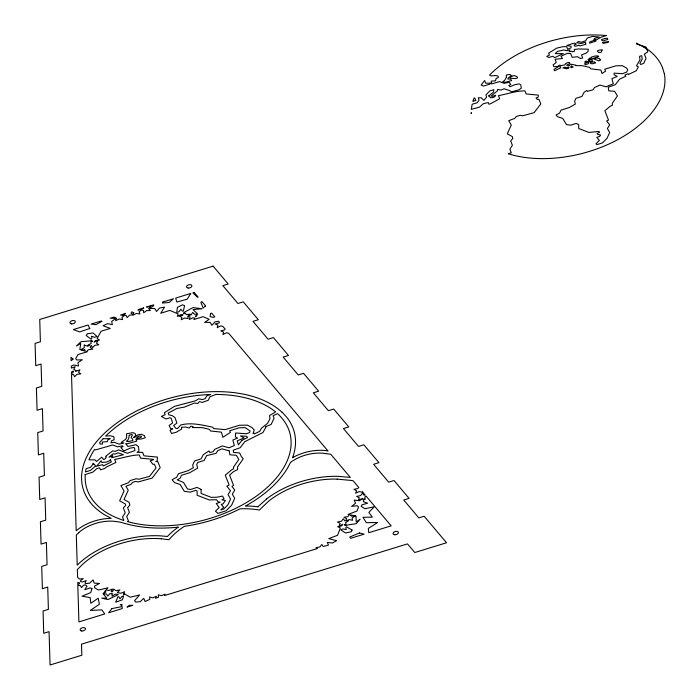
<?xml version="1.0" encoding="UTF-8"?>
<svg xmlns="http://www.w3.org/2000/svg" width="700" height="700" viewBox="0 0 700 700"><rect width="100%" height="100%" fill="white"/><g stroke="black" fill="none" stroke-linecap="round" stroke-linejoin="round"><path stroke-width="1.05" d="M134.627 437.369L137.874 434.866L141.374 434.28L144.375 435.662L145.206 437.78L141.278 438.988L135.826 439.408L136.824 441.114L126.683 443.94L125.737 443.66L127.872 446.495L135.949 444.692L138.434 446.582L139.002 451.054L137.016 452.331L142.616 452.41L143.955 455.831L157.439 457.091L157.176 461.195L155.82 461.606L157.666 461.449L160.204 467.617L152.171 478.082L138.197 481.933L135.546 481.434L132.755 482.291L130.987 484.321L125.869 486.255L128.24 490.236L124.049 499.485L129.133 502.311L129.85 505.111L127.593 507.684L129.404 512.321L126.691 516.548L128.529 521.22L127.409 521.561A105.254 62.02 -14.8 0 0 256.804 495.819A105.254 62.02 -14.8 0 0 277.541 413.63L273.105 415.748L274.076 418.233L271.127 424.436L265.536 426.738L266.009 426.974L262.955 432.521L244.773 441.691L240.135 447.746L233.205 450.214L233.599 452.454L239.601 452.944L241.351 456.601L243.259 458.745L237.501 467.014L237.676 469.577L233.713 471.485L229.556 475.09L233.642 485.52L231.91 486.377L234.832 490.123L232.277 494.043L234.693 498.383L231.604 505.234L226.091 510.781L217.875 513.415L215.469 511.192L219.196 507.517L216.256 503.51L220.08 502.267L218.216 501.883L216.501 499.721L209.16 499.931L197.12 495.267L197.138 491.032L195.737 490.332L190.374 492.1L184.293 491.347L180.145 484.479L174.606 482.641L172.06 479.727L176.689 477.26L178.474 473.716L188.178 470.662L193.357 467.688L192.666 465.106L194.591 460.95L201.075 458.903L203.306 454.685L208.915 450.957L209.869 452.559L213.229 451.649L214.629 449.391L222.399 445.935L228.979 447.799L234.343 445.55L232.873 440.055L237.501 438.086L235.366 436.922L235.611 433.002L246.514 433.755L249.559 432.565L250.066 430.964L245.254 427.683L239.348 427.77L229.696 430.736L230.396 432.434L222.898 437.29L221.401 432.145L210.604 430.999L209.405 429.328L202.396 427.656L192.43 427.551L193.279 426.703L190.645 426.195L189.376 428.033L185.649 427.044L181.44 427.271L181.694 429.047L176.12 432.303L171.544 433.466L170.1 430.369L172.646 428.75L170.791 428.942L169.164 425.53L172.62 422.896L171.237 418.495L170.17 417.707L166.014 418.994L161.376 416.483L165.148 414.654L164.377 412.694L174.492 406.359L195.816 400.706L198.686 398.799L202.449 399.586L205.161 398.641L207.051 395.605L210.621 394.511A105.254 62.02 -14.8 0 0 105.647 436.1L110.206 435.759L113.872 436.686L114.109 439.757L111.475 440.816L110.959 442.881L114.17 442.234L119.044 444.115L123.874 443.1L121.24 442.321L125.685 439.303L126.656 437.412L126.551 433.808L132.869 432.644L135.161 433.632L135.888 435.488L133.508 437.439L134.558 437.246M78.697 532.7L76.974 534.424A2.266 1.339 -14.8 0 1 76.309 534.914L77.219 565.145A74.366 43.82 -14.8 0 1 161.446 535.911L167.423 536.489A71.724 42.262 -14.8 0 1 178.185 527.135M257.871 506.791L266.499 499.039M355.127 515.944L352.126 517.983L352.572 520.31L349.248 519.575L346.666 520.73L348.644 520.642L345.599 522.699L346.054 525.035L344.444 524.676L344.986 525.429L356.265 523.653L360.15 519.181L356.169 521.894L356.037 516.145L350.455 514.92L351.295 516.093L355.058 515.926M216.011 394.354L209.781 396.874L208.373 400.19L202.396 402.421L199.491 401.616L197.785 403.436L194.373 403.095L184.485 407.067L176.732 408.52L168.166 413.105L168.849 414.846L172.183 415.634L174.965 417.602L176.907 423.019L173.6 425.539L175.901 428.4L177.529 428.566L180.758 424.97C191.24 422.214 202.213 425.04 212.634 427.166L213.649 428.584L221.567 429.266A14.586 8.593 -14.8 0 0 225.391 429.555L239.391 425.25L247.415 425.136L251.843 427.49L254.24 429.896L253.059 433.606L254.03 433.213L254.301 433.912L259.779 431.305L261.45 428.269L267.584 423.264L269.973 418.81L269.57 415.52L275.59 411.941A105.254 62.02 -14.8 0 0 215.81 394.433M110.014 438.795L107.922 439.626L107.415 441.665L102.296 442.006L102.567 444.036L100.091 444.062L99.558 442.733A105.254 62.02 -14.8 0 1 103.154 438.655M568.435 67.953L569.074 67.751L568.759 66.946L566.046 67.777L565.163 67.121L562.923 67.961L566.799 68.801L568.444 68.022M84.954 474.591L92.776 472.176L96.845 468.58L99.645 467.88L100.415 469.831L104.624 468.536L106.304 467.093L115.867 462.481L114.678 459.427C122.955 457.992 130.918 455.131 139.265 454.912L140.534 458.159L153.37 459.358L153.335 459.874L150.194 460.836L152.915 464.319L154.438 464.188L155.995 467.976L149.546 476.394L138.836 479.238L136.185 478.739L130.279 480.55L128.38 482.729L120.864 485.573L124.075 490.971L119.63 500.798L125.379 503.991L125.711 505.269L123.357 507.946L125.247 512.767L122.535 516.994L123.76 520.188M606.253 35.604L601.484 37.039L595.822 40.11L595.866 41.107L589.549 43.216L589.96 41.764L595.569 39.935L593.968 39.637L594.099 38.614L599.209 37.047L592.681 36.365L587.344 38.001L585.629 40.766L581.508 42.201L578.445 41.562L576.756 42.683L581 43.566L585.55 42.227L585.567 42.893A34.178 20.134 -14.8 0 0 585.742 43.619L585.918 44.24L580.064 45.929L579.093 45.229L575.024 46.322L574.017 45.106L576.284 44.153L575.024 43.172L573.099 43.4L566.878 45.518L571.06 46.27L571.06 47.845L567.56 49.271L566.79 46.672L562.923 46.681L556.649 48.16L548.66 53.156L549.421 55.107L546.753 56.394L548.782 57.496L552.773 56.271L554.671 57.663L563.316 53.602L555.249 53.602L557.471 51.406L563.859 49.954L566.878 50.671L569.896 49.901L569.214 51.669L571.69 51.117L572.18 51.879L574.49 51.231L574.28 49.508L578.707 48.956L588.245 49.21L588.07 51.511L586.066 53.121L581.516 54.95L582.724 58.039L580.457 58.511L577.5 56.709L572.136 57.339L570.684 53.62L567.411 53.27L561.05 56.254L562.459 58.564L555.17 59.238L556.202 62.527L553.079 64.899L553.971 66.771L557.69 66.386L557.707 67.095L553.98 69.457L554.575 70.744L560.674 67.848L560.525 66.815L558.749 66.675L558.399 65.782L559.965 65.03L560.7 65.73L565.023 64.811L565.477 63.604L568.383 62.44L569.503 62.589L569.887 63.569L566.562 65.126L568.986 65.642L570.929 64.216L575.995 65.196L575.566 65.625L582.505 65.695L589.689 67.41L590.712 68.836L600.95 70.053L601.956 73.5L605.535 71.181L604.739 69.23L615.886 65.8L622.317 65.712L625.887 67.611L627.69 69.422L626.876 71.978L622.457 73.701L614.145 73.124L614.04 74.707L617.199 76.431L611.914 78.671L613.27 83.755L606.025 86.791L599.979 85.085L594.431 87.553L593.031 89.819L587.387 91.341L586.845 90.44L584.124 92.251L581.892 96.442L575.951 98.324L574.613 101.229L575.365 104.046L569.336 107.52L561.041 110.127L559.501 113.181L556.062 115.019L557.532 116.69L562.73 118.422L566.492 124.635L570.806 125.169L576.188 123.401L578.699 124.661L578.681 128.485L588.962 132.44L599.016 131.451L599.524 132.309L597.1 133.534L597.791 134.409L600.617 135.004L599.611 136.447L596.837 137.349L599.314 140.472L595.989 143.754L596.934 144.629L602.534 142.835L607.04 138.294L609.648 132.528L607.381 128.45L609.691 124.889L606.655 120.986L608.501 120.076L604.835 110.723L610.076 106.374A26.688 15.724 -14.8 0 0 610.706 106.076L612.439 105.236L612.308 103.294L617.444 95.918L614.565 91.315L608.843 90.843L608.212 87.22L615.335 84.683L619.517 79.214L625.765 76.282L624.925 75.031L628.101 73.736L628.407 74.506L636.204 70.796L638.383 66.832L636.457 65.835L639.966 59.824L639.599 56.324L641.707 55.676L642.233 59.019L639.87 63.359L640.762 64.505L643.738 63.289L646.048 58.424L644.359 54.101L647.841 51.809L645.977 46.988L636.641 44.117L636.423 43.076L646.625 48.703A98.77 58.196 -14.8 0 1 662.532 67.743M123.594 520.231L123.314 520.31A105.254 62.02 -14.8 0 1 85.269 474.495M103.311 438.734L110.005 438.664M337.085 479.115L349.02 480.235A22.995 13.545 -14.8 0 1 353.124 480.778L358.733 487.419L357.849 488.521L353.92 489.335L356.58 490.674L355.6 493.185L359.179 491.575L362.504 492.319L362.399 491.767L365.225 495.11L363.956 495.171L362.512 493.159L360.57 495.591L356.641 496.405L359.301 497.744L358.321 500.255L361.9 498.645L362.775 498.838L359.31 500.727L354.235 500.08L355.539 503.23L351.654 506.389L357.262 505.724L358.549 506.984L356.983 511.052L348.101 514.404L349.37 514.684L347.918 516.521L343.98 517.335L346.649 518.665L345.826 520.765L344.776 520.817L343.332 518.805L341.399 521.238L337.461 522.051L340.13 523.39L339.141 525.901L342.834 524.317L341.6 525.858L337.671 526.671L340.34 528.01L337.601 535.281L328.72 538.633L336.665 540.706L332.386 543.034L327.311 542.386L328.449 545.134L323.26 546.49L321.816 544.477L319.874 546.919L315.945 547.733L317.485 548.503L164.465 595.577L165.139 594.125L161.481 595.648L158.261 594.799L158.532 597.17L155.496 598.343L156.441 596.295L152.784 597.817L149.555 596.969L149.826 599.34L145.093 601.545L143.78 598.351L140.245 601.641L135.774 602.114L134.566 600.696L139.58 594.965L130.261 597.214L124.268 593.775L124.04 594.519L123.497 594.212L124.653 591.701L120.995 593.224L117.81 592.681L117.53 592.279L119.875 589.934L115.938 590.695L113.654 589.111L112.604 591.622L111.895 591.876L111.282 591.526L112.438 589.015L108.78 590.538L106.111 589.837L107.888 587.799L98.569 590.048L94.5 587.711L94.631 586.023L99.496 583.459L94.237 583.117L93.056 579.924L89.521 583.222L85.995 583.59L85.006 583.039L86.17 580.528L82.513 582.041L80.657 581.56L80.404 580.808L83.221 578.637L79.31 579.014L77.578 577.133L77.35 569.66A11.331 6.676 -14.8 0 1 78.671 568.269L82.539 564.41A69.913 41.186 -14.8 0 1 161.271 538.79M161.28 538.781L168.928 539.726L170.004 538.519A67.322 39.664 -14.8 0 1 184.275 526.347A108.64 64.015 -14.8 0 0 212.004 520.135A109.664 64.619 -14.8 0 0 231.98 512.68L240.091 508.83A67.9 40.005 -14.8 0 1 257.582 509.749L259.324 510.037L268.529 501.244A68.582 40.407 -14.8 0 1 337.094 479.106M325.701 453.582L323.479 453.285A30.695 18.086 -14.8 0 0 290.517 462.446L288.137 467.04A108.885 64.155 -14.8 0 1 245.56 506.004A71.785 42.297 -14.8 0 1 257.88 506.774M325.85 453.6L330.75 454.256L350.289 477.409L337.89 476.332A72.975 42.998 -14.8 0 0 266.49 499.03M643.895 46.944L646.651 48.694M327.95 450.931L228.611 333.2L226.345 332.832L222.889 334.574L223.597 332.062L220.745 330.881L224.648 329.901L225.172 329.131L222.784 326.296L220.657 325.946L217.192 327.688L217.91 325.176L215.049 323.995L218.96 323.015L219.433 322.324L218.531 321.256L214.918 321.895L211.916 325.325L210.105 322.35L204.654 322.42L209.125 319.27L202.974 316.689L193.839 319.55L194.836 318.115L192.815 317.774L189.35 319.515L190.067 317.012L187.749 316.05L188.099 318.596L184.634 318.019L181.178 319.76L181.895 317.257L179.034 316.076L182.989 315.017L180.801 314.659L177.336 316.4L178.054 313.898L169.855 310.398L160.729 313.259L164.518 307.134L159.513 308.017L156.502 311.456L154.7 308.481L149.24 308.543L153.755 305.707L153.659 304.85L146.571 307.037L150.771 306.233L148.697 308.648L150.377 310.555L146.554 310.625L143.684 312.769L143.386 310.398L141.4 310.065L139.195 311.719L139.912 313.985L136.456 313.416L132.991 315.158L133.114 314.729L129.465 315.219L127.146 317.572L126.131 315.402L124.653 315.359L121.94 317.345L122.587 319.629L119.157 319.007L115.657 320.723L116.445 318.211L113.881 317.091L110.171 318.229L116.016 318.421L111.694 321.37L112.35 324.695L107.59 323.654L103.049 325.71L110.303 328.431L101.132 331.196L97.151 338.441L99.461 340.016L95.532 340.55L94.062 342.037L97.904 340.69L96.495 343.192L98.805 344.767L94.868 345.301L92.549 347.646L91.289 345.467L90.186 347.419L92.733 349.142L88.401 349.729L86.555 351.601L87.141 351.794L77.98 354.559L75.714 358.61L76.72 359.993L82.241 359.739L77.91 362.679L78.575 366.012L73.815 364.963L71.277 366.109L71.426 368.06L75.18 366.686L73.763 369.189L76.081 370.755L75.259 370.869L76.186 371.175L79.94 369.793L78.522 372.295L80.832 373.87L76.904 374.404L74.585 376.757L73.57 374.588L71.522 374.517L76.195 530.81A35.63 20.991 -14.8 0 1 111.169 518.359L104.108 514.491A109.2 64.339 -14.8 0 1 90.519 502.775L90.422 502.626M90.388 502.574L90.256 502.407A3.885 2.292 -14.8 0 1 89.679 501.629A108.763 64.085 -14.8 0 1 81.69 474.617L81.979 472.054A109.419 64.47 -14.8 0 1 138.784 409.902L145.591 406.787A109.961 64.794 -14.8 0 1 165.008 399.586A109.209 64.348 -14.8 0 1 282.047 412.309M662.541 67.734L664.239 73.465M292.512 457.695A35.175 20.729 -14.8 0 1 327.784 450.87M292.574 457.704A108.876 64.146 -14.8 0 0 286.484 416.946L282.809 412.93A3.85 2.266 -14.8 0 0 282.135 412.265M178.176 527.135A109.672 64.619 -14.8 0 1 122.701 522.804A28.114 16.564 -14.8 0 0 118.204 521.841L113.82 521.264A31.185 18.375 -14.8 0 0 78.697 532.7M664.291 73.447A99.172 58.433 -14.8 0 1 638.531 125.799A98.481 58.021 -14.8 0 1 598.955 148.155A99.873 58.844 -14.8 0 1 583.87 153.002A99.006 58.336 -14.8 0 1 508.2 153.746L511.298 152.81L509.871 149.188L512.383 145.285L510.668 140.91L512.794 138.486L512.312 136.605L507.308 133.822L511.298 125.011L508.716 120.68L514.553 118.475L516.25 116.532L520.266 115.299L522.716 115.754L534.117 112.665L540.811 103.941L538.913 99.348L537.294 99.487L536.043 97.886L538.178 97.23L538.317 95.104L526.164 93.966L524.956 90.886C515.926 90.816 507.377 94.01 498.47 95.646L499.695 98.779L490.429 103.775L488.898 104.239L488.233 102.532L483.289 103.757L479.465 107.144L471.31 109.349L472.159 104.239L477.102 102.769L478.975 100.441L478.459 97.772L481.294 97.799L483.866 100.45L486.631 97.081L485.949 94.92L489.799 90.93L493.903 89.661L493.421 92.181L488.477 96.058L489.65 96.04L490.262 97.729L492.887 97.562L494.839 96.67L495.714 95.235L492.415 96.355L491.234 95.944L497.49 90.79L497.577 89.407L501.191 90.046L504.088 88.751L510.081 90.79L511.525 91.875L518.936 89.784L521.264 88.279L520.852 85.024L519.365 83.895L514.692 84.7L510.055 86.756L508.847 85.391L510.799 84.464L509.154 82.267L504.079 83.335L499.564 81.594L491.654 83.947L491.269 81.13L495.495 80.85L496.099 78.47L498.278 77.595L498.164 76.125L495.871 75.539L491.12 75.889L489.554 75.075A98.928 58.284 -14.8 0 1 606.288 35.542M73.124 371.158L73.124 372.592L71.496 373.511L71.453 371.998L73.124 371.158M84.254 345.065L84.254 347.734L80.763 349.711L79.826 349.414L80.78 343.507L76.44 345.984L81.007 341.705L92.19 340.734L92.575 341.547L91.096 341.058L91.096 343.481L87.789 345.363L89.688 345.415L87.614 346.185L84.254 345.065M91.752 336.306L91.752 338.739L91 339.159L86.231 335.501L87.343 333.76L93.082 332.964L97.064 336.499L94.815 337.321L91.752 336.306M471.082 113.356L471.476 112.674L471.082 113.295M201.101 489.414L201.084 493.448L211.286 497.367L217.123 497.201L222.513 496.055L224.061 498.689L221.883 499.782L225.418 500.517L223.143 503.79L221.244 504.411L223.668 507.168L220.85 509.95L223.746 509.023L227.999 504.735L230.545 499.091L228.043 494.602L230.501 490.823L226.844 486.124L229.11 485.004L225.251 475.169L231.998 469.56A4.489 2.643 -14.8 0 0 232.295 469.446L233.608 468.816L233.494 467.171L238.858 459.48L236.294 455.306L229.898 454.781L229.136 450.371L228.428 450.669L221.909 448.831L217.665 450.713L216.029 453.364L206.666 455.586L204.085 460.46L197.706 462.472L196.726 464.599L197.671 468.134L189.779 472.675L181.528 475.265L179.979 478.345L177.179 479.832L183.531 482.457L187.513 489.046L190.768 489.449L197.05 487.384L201.101 489.414M112.131 593.766L112.087 596.199L115.176 594.169L117.994 594.282L118.046 594.746L107.949 599.541L101.78 598.168L106.794 598.115L103.311 594.038L106.496 593.994L107.782 596.076L109.865 593.661L112.131 593.766M490.21 83.151L490.096 84.053L483.639 86.074L481.145 85.05L484.619 80.544L485.686 83.195L490.21 83.151M602.753 42.542L602.892 43.024A22.505 13.256 -14.8 0 0 603.05 43.347L607.959 42.446L608.615 41.571L603.207 42.42A10.929 6.44 -14.8 0 0 602.831 42.508L602.77 42.525M177.406 307.361L176.759 312.314L179.104 311.736L180.793 309.26L182.499 311.159L183.383 311.08L184.564 305.594L182.472 304.832L177.406 307.361M210.525 313.652L210.14 316.549L213.386 317.415L214.804 316.838L211.645 313.092L210.525 313.652M129.273 435.286L128.669 438.594L127.628 440.431L126.315 441.175L128.074 441.56L132.816 440.606L132.589 438.909L131.084 437.684L132.405 435.076L131.854 434.402L129.273 435.286M363.912 499.091L363.37 501.673L367.64 503.213L362.101 504.761L361.165 506.293L364.901 508.742L374.264 506.782L368.856 512.409L372.339 517.186L362.976 517.256L366.301 522.673L377.676 522.515L368.296 528.43L368.786 532.726L391.151 525.84L366.109 496.16L364.779 497.052L365.225 499.389L363.912 499.091M106.041 456.89L105.718 458.343L103.775 459.62L101.728 457.17L96.574 461.457L95.051 459.883L88.935 459.83A105.254 62.02 -14.8 0 1 94.553 449.452L95.629 449.89L112.744 444.964L117.635 446.854L122.544 445.83L123.086 446.547L120.872 447.589L123.847 450.957L130.261 448.114L133.831 447.493L134.558 448.052L134.89 450.616L127.365 453.259L118.659 449.873L115.308 451.369L112.648 450.896L105.919 456.094L106.041 456.89M133.709 312.646L133.166 314.536L131.084 313.119L131.793 311.859L133.709 312.646M143.684 307.921L143.579 308.28C138.591 310.791 133.648 310.704 143.684 307.921M91.962 588.613L90.737 592.585L82.022 596.181L90.204 597.634L90.808 603.295L98.219 598.211L99.391 604.284L90.353 610.4L101.85 609.892L104.772 613.944L78.916 621.906L77.822 585.532L80.229 585.497L81.506 587.58L83.598 585.174L85.295 584.867L87.001 586.189L84.726 589.741L90.16 587.921L91.962 588.613M123.559 596.085L122.43 599.751L115.692 602.227L117.854 596.689L118.72 596.68L119.997 598.754L122.089 596.347L123.559 596.085M472.999 101.098L475.799 100.572L474.854 98.166L474.101 97.956L472.999 101.098M602.122 49.962L601.309 52.229L598.719 52.535L597.275 51.039L599.392 50.041L602.122 49.962M352.065 530.005L351.251 531.773L345.52 532.971L340.786 529.874L342.939 528.911L346.264 529.646L345.809 527.319L346.5 526.846L352.065 530.005M162.925 302.006L162.435 303.047L169.225 302.47L173.399 298.777L162.925 302.006M506.363 77.464L504.508 80.579L502.679 81.655L505.067 82.364L511.56 80.596L510.51 78.811L508.104 79.24L507.964 78.295L511.052 75.819L510.72 74.961L509.548 74.454L506.301 75.049L506.363 77.464M588.691 62.86L588.14 63.805L585.139 64.724L584.727 63.665L588.306 61.88L588.691 62.86M110.434 459.655L109.874 460.574L106.514 462.114L101.728 462.411L101.124 460.749L96.679 466.156L102.716 464.66L103.259 466.034L111.326 461.93L110.434 459.655M112.7 455.945L111.589 457.756L123.445 454.702L118.046 452.83L115.115 454.134L113.111 453.784L108.929 457.231L112.7 455.945M190.732 293.449L187.232 299.154L176.89 302.041L175.665 298.086L190.732 293.449M184.634 312.62L183.811 313.819L183.54 312.97L184.8 312.016L192.999 307.589L202.16 308.779L193.043 309.549L197.68 314.002L194.504 314.283L192.806 312.375L191.117 314.851L188.466 315.507L190.242 314.178L186.331 314.527L184.634 312.62M196.971 315.017L195.773 316.759L195.554 316.085L196.971 315.017M241.85 440.37L238.368 444.911L237.274 440.825L244.081 437.938L240.441 435.951L246.662 436.284L247.555 437.605L241.85 440.37M73.062 359.109L71.111 360.771L71.015 357.289L73.062 359.109M111.921 608.624L108.64 612.754L122.29 608.554L122.08 606.524L111.921 608.624M93.205 463.925L90.414 467.39L86.118 468.668A105.254 62.02 -14.8 0 0 85.54 471.905L90.624 470.339L94.824 466.62L96.093 466.305L93.065 463.181L93.205 463.925M105.63 590.38L103.093 593.784L105.822 592.06L105.63 590.38M589.523 58.223L587.974 59.841L590.03 59.517L589.523 58.223M586.924 61.355L585.979 62.265L584.605 62.072L585.856 61.11L586.924 61.355M571.594 66.071L570.622 66.973L571.148 67.707L573.151 67.2L571.594 66.071M205.572 305.9L203.175 308.017L200.883 302.382L201.906 301.551L205.572 305.9M137.926 436.844L136.168 438.314L139.405 437.99L141.601 436.896L141.015 436.144L138.95 436.1L137.926 436.844M129.395 605.386L127.085 607.084L132.737 605.343L129.395 605.386M600.39 59.876L598.938 60.9L593.679 58.887L596.803 57.925L599.506 58.625L600.39 59.876M79.555 583.572L77.805 584.684L77.735 582.514L79.468 582.785L79.555 583.572M511.892 76.072L510.256 77.087L510.877 78.216L515.384 78.601L517.58 77.919L517.142 76.799L514.57 75.626L511.892 76.072M101.815 321.352L96.084 324.625L91.061 324.109L101.132 321.011L101.815 321.352M125.484 313.521L122.378 315.28L123.515 315.324L120.54 315.044L125.484 313.521M598.666 56.481L591.019 59.211L590.581 58.091L591.404 57.837L591.15 57.19L594.86 56.053L597.817 55.86L598.666 56.481M359.502 532.962L349.746 537.014L350.683 538.291L364.088 534.17L359.502 532.962M89.775 328.501L79.634 331.914L73.395 329.551L88.112 325.019L89.775 328.501M604.923 38.553L601.536 39.594L601.869 40.442L603.129 40.88L607.784 39.454L607.32 38.273L604.923 38.553M591.789 59.474L588.613 60.454L589.032 61.539L592.497 61.267L591.789 59.474M595.254 62.904L592.235 63.831L590.581 63.473L590.17 62.405L594.309 61.863L595.254 62.904M213.115 266.131L39.742 319.471L40.399 341.757L35.07 343.394L35.744 365.697L41.072 364.053L41.738 386.356L36.409 387.993L37.074 410.296L42.403 408.651L43.067 430.955L37.739 432.591L38.404 454.895L43.732 453.259L44.398 475.554L39.069 477.19L39.734 499.494L45.062 497.858L45.727 520.153L40.399 521.789L41.064 544.093L46.393 542.456L47.058 564.751L41.729 566.396L42.394 588.691L47.722 587.055L48.396 609.35L43.067 610.995L43.732 633.29L49.061 631.654L50.067 665L81.821 655.235L81.489 644.175L407.488 543.891L414.776 552.528L446.53 542.754L424.156 516.259L418.828 517.895L403.751 500.028L409.08 498.391L394.012 480.524L388.684 482.16L373.608 464.293L378.936 462.656L363.86 444.789L358.531 446.425L343.455 428.558L348.784 426.921L333.707 409.054L328.379 410.69L313.303 392.831L318.631 391.186L303.555 373.319L298.226 374.964L283.15 357.096L288.479 355.451L273.402 337.584L268.074 339.229L253.006 321.361L258.335 319.725L243.259 301.858L237.93 303.494L222.854 285.626L228.182 283.99L213.115 266.131M194.171 292.39L192.859 292.793L197.321 297.168L198.126 297.071L194.171 292.39M84.735 349.93L81.069 349.816L85.33 351.199L84.735 349.93M121.896 604.8L120.251 604.511L121.957 605.36L121.896 604.8M188.256 288.041A2.73 1.61 -14.8 0 0 191.87 285.644A2.73 1.61 -14.8 0 0 187.556 285.338A2.73 1.61 -14.8 0 0 188.256 288.041M71.654 323.908A2.73 1.61 -14.8 0 0 75.267 321.519A2.73 1.61 -14.8 0 0 70.954 321.204A2.73 1.61 -14.8 0 0 71.654 323.908M394.748 534.739A2.73 1.61 -14.8 0 0 398.37 532.35A2.73 1.61 -14.8 0 0 394.056 532.044A2.73 1.61 -14.8 0 0 394.748 534.739M81.83 631.006A2.73 1.61 -14.8 0 0 85.444 628.617A2.73 1.61 -14.8 0 0 81.13 628.311A2.73 1.61 -14.8 0 0 81.83 631.006"/></g></svg>
